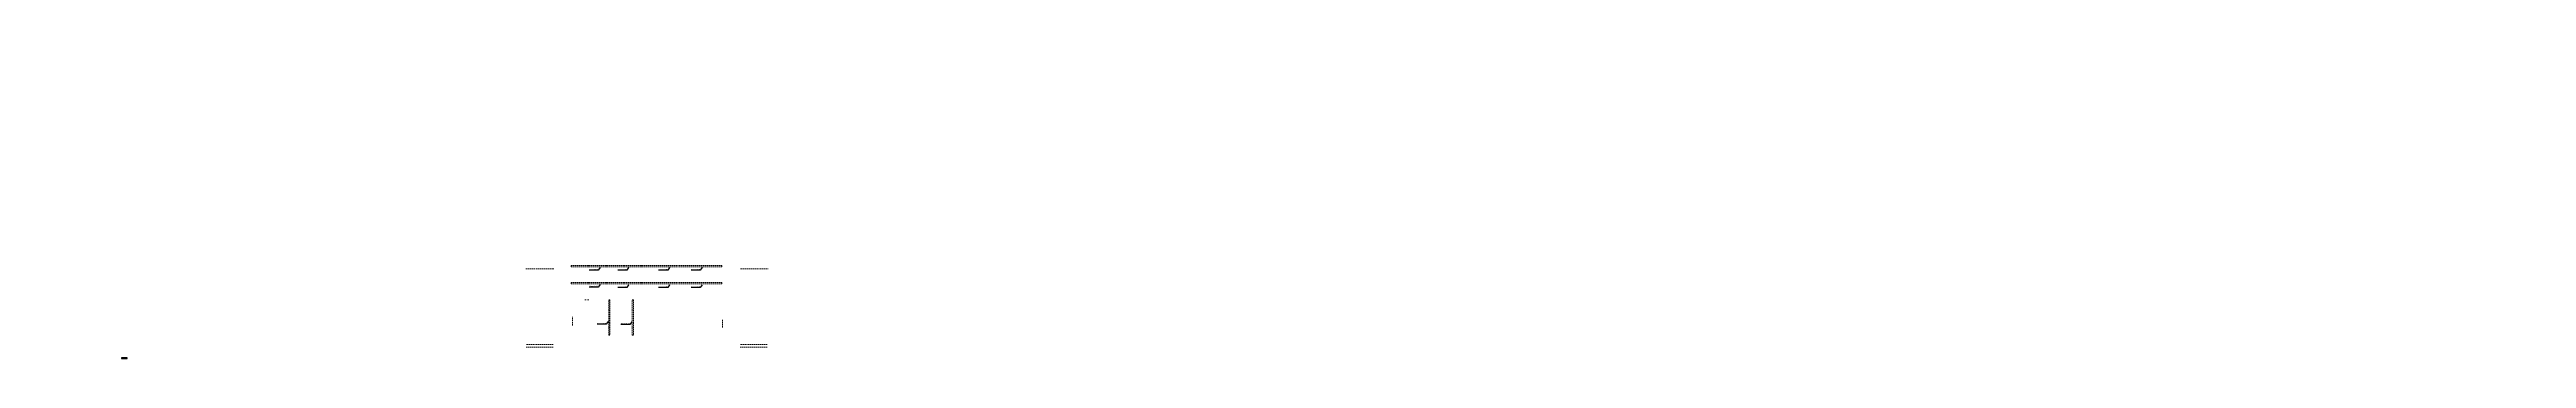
# Model space of a CAD drawing. Header units: millimetres. Extents: x -354900 to 8840672, y 0 to 292181.
# Drawn here: x 226825 to 794546, y 61516 to 132307 of the extents above; entities that cross this region are included whole.
import ezdxf
from ezdxf import colors
from ezdxf.entities.mleader import LeaderData, LeaderLine
from ezdxf.math import Vec2, Vec3

# ---------------------------------------------------------------- set-up
doc = ezdxf.new("R2010")
doc.units = ezdxf.units.MM
doc.header["$MEASUREMENT"] = 0
for name, pattern in [('ADSK_Скрыто', [6, 3, -3]), ('ADSK_Штрих_ш3 п1_5', [4.5, 3, -1.5]), ('DASHED', [19.05, 12.7, -6.35])]:
    doc.linetypes.add(name, pattern=pattern)
doc.layers.add('_Скрыто_', color=7, linetype='ADSK_Скрыто', lineweight=9)
doc.styles.add('ISOCPEUR_2', font='isocpeur.ttf', dxfattribs={"width": 0.9, "height": 300})

msp = doc.modelspace()

# ---------------------------------------------------------------- linework, layer by layer
at = {"layer": '_Скрыто_', "ltscale": 100}
msp.add_line((349549.6, 74965.7), (350474.6, 74965.7), dxfattribs=at)
at = {"layer": '_Скрыто_', "linetype": 'DASHED', "lineweight": 0, "ltscale": 25}
for points in [[(342379.6, 82086.1), (336004.6, 82086.1)], [(385229.6, 82086.1), (391519.6, 82086.1)], [(346719.8, 69075.7), (346719.6, 71075.7)], [(381099.7, 68607), (381099.6, 70355.7)]]:
    msp.add_lwpolyline(points, dxfattribs=at)
at = {"layer": '_Скрыто_', "color": 3, "linetype": 'ADSK_Штрих_ш3 п1_5', "lineweight": 13, "ltscale": 100}
for points in [[(346419.6, 82485.7), (380919.6, 82485.7), (380919.6, 82785.7), (346419.6, 82785.7)], [(346419.6, 78590.3), (380919.6, 78590.3), (380919.6, 78890.3), (346419.6, 78890.3)], [(354979.6, 66845.7), (354979.6, 74965.7), (355279.6, 74965.7), (355279.6, 66845.7)], [(360384.6, 66845.7), (360384.6, 74965.7), (360684.6, 74965.7), (360684.6, 66845.7)]]:
    msp.add_lwpolyline(points, close=True, dxfattribs=at)
for points in [[(342294.6, 64695.7), (336104.6, 64695.7)], [(336104.6, 64095.7), (342294.6, 64095.7)], [(391334.6, 64695.7), (385144.6, 64695.7)], [(385144.6, 64095.7), (391334.6, 64095.7)]]:
    msp.add_lwpolyline(points, dxfattribs=at)
at = {"layer": '_Скрыто_', "color": 4, "linetype": 'ByBlock', "lineweight": 30, "ltscale": 500}
msp.add_lwpolyline([(243345.6, 61515.7), (244655.6, 61515.7), (244655.6, 61655.7), (243345.6, 61655.7)], close=True, dxfattribs=at)

# ---------------------------------------------------------------- leaders
at = {"layer": '_Скрыто_', "linetype": 'ByBlock', "lineweight": 13, "ltscale": 100}
ml = msp.add_multileader_mtext('Standard', dxfattribs=at)
ml.set_content('Балка h600', color=256, style='ISOCPEUR_2')
ml.set_leader_properties()
ml.build(insert=Vec2(0, 0))
ml.multileader.update_dxf_attribs({"text_left_attachment_type": 6, "text_right_attachment_type": 6, "dogleg_length": 374, "arrow_head_size": 200})
ctx = ml.context
ctx.base_point, ctx.char_height, ctx.arrow_head_size, ctx.landing_gap_size, ctx.plane_origin = Vec3(350580, 81729.4), 250, 200, 20, Vec3(344169.7, 76641.4)
ctx.left_attachment, ctx.right_attachment = 6, 6
notes = []
notes.append((ctx, [(0, (1, 1, 0), (352569, 81729.4), (-1, 0), 374, [(0, [(353124.6, 82485.7)], 0, [])])]))
ctx.mtext.insert, ctx.mtext.width, ctx.mtext.flow_direction = Vec3(350600, 82029.4), 5515.858, 5
ml = msp.add_multileader_mtext('Standard', dxfattribs=at)
ml.set_content('Балка h600', color=256, style='ISOCPEUR_2')
ml.set_leader_properties()
ml.build(insert=Vec2(0, 0))
ml.multileader.update_dxf_attribs({"text_left_attachment_type": 6, "text_right_attachment_type": 6, "dogleg_length": 374, "arrow_head_size": 200})
ctx = ml.context
ctx.base_point, ctx.char_height, ctx.arrow_head_size, ctx.landing_gap_size, ctx.plane_origin = Vec3(357133.5, 81729.4), 250, 200, 20, Vec3(350723.2, 76641.4)
ctx.left_attachment, ctx.right_attachment = 6, 6
notes.append((ctx, [(0, (1, 1, 0), (359122.5, 81729.4), (-1, 0), 374, [(0, [(359678, 82485.7)], 0, [])])]))
ctx.mtext.insert, ctx.mtext.width, ctx.mtext.flow_direction = Vec3(357153.5, 82029.4), 5515.858, 5
ml = msp.add_multileader_mtext('Standard', dxfattribs=at)
ml.set_content('Балка h600', color=256, style='ISOCPEUR_2')
ml.set_leader_properties()
ml.build(insert=Vec2(0, 0))
ml.multileader.update_dxf_attribs({"text_left_attachment_type": 6, "text_right_attachment_type": 6, "dogleg_length": 374, "arrow_head_size": 200})
ctx = ml.context
ctx.base_point, ctx.char_height, ctx.arrow_head_size, ctx.landing_gap_size, ctx.plane_origin = Vec3(366518.5, 81729.4), 250, 200, 20, Vec3(360108.1, 76641.4)
ctx.left_attachment, ctx.right_attachment = 6, 6
notes.append((ctx, [(0, (1, 1, 0), (368507.5, 81729.4), (-1, 0), 374, [(0, [(369063, 82485.7)], 0, [])])]))
ctx.mtext.insert, ctx.mtext.width, ctx.mtext.flow_direction = Vec3(366538.5, 82029.4), 5515.858, 5
ml = msp.add_multileader_mtext('Standard', dxfattribs=at)
ml.set_content('Балка h600', color=256, style='ISOCPEUR_2')
ml.set_leader_properties()
ml.build(insert=Vec2(0, 0))
ml.multileader.update_dxf_attribs({"text_left_attachment_type": 6, "text_right_attachment_type": 6, "dogleg_length": 374, "arrow_head_size": 200})
ctx = ml.context
ctx.base_point, ctx.char_height, ctx.arrow_head_size, ctx.landing_gap_size, ctx.plane_origin = Vec3(373973.2, 81729.4), 250, 200, 20, Vec3(367562.9, 76641.4)
ctx.left_attachment, ctx.right_attachment = 6, 6
notes.append((ctx, [(0, (1, 1, 0), (375962.2, 81729.4), (-1, 0), 374, [(0, [(376517.7, 82485.7)], 0, [])])]))
ctx.mtext.insert, ctx.mtext.width, ctx.mtext.flow_direction = Vec3(373993.2, 82029.4), 5515.858, 5
ml = msp.add_multileader_mtext('Standard', dxfattribs=at)
ml.set_content('Балка h600', color=256, style='ISOCPEUR_2')
ml.set_leader_properties()
ml.build(insert=Vec2(0, 0))
ml.multileader.update_dxf_attribs({"text_left_attachment_type": 6, "text_right_attachment_type": 6, "dogleg_length": 374, "arrow_head_size": 200})
ctx = ml.context
ctx.base_point, ctx.char_height, ctx.arrow_head_size, ctx.landing_gap_size, ctx.plane_origin = Vec3(350580, 77874.6), 250, 200, 20, Vec3(344169.7, 72786.5)
ctx.left_attachment, ctx.right_attachment = 6, 6
notes.append((ctx, [(0, (1, 1, 0), (352569, 77874.6), (-1, 0), 374, [(0, [(353124.6, 78630.8)], 0, [])])]))
ctx.mtext.insert, ctx.mtext.width, ctx.mtext.flow_direction = Vec3(350600, 78174.6), 5515.858, 5
ml = msp.add_multileader_mtext('Standard', dxfattribs=at)
ml.set_content('Балка h600', color=256, style='ISOCPEUR_2')
ml.set_leader_properties()
ml.build(insert=Vec2(0, 0))
ml.multileader.update_dxf_attribs({"text_left_attachment_type": 6, "text_right_attachment_type": 6, "dogleg_length": 374, "arrow_head_size": 200})
ctx = ml.context
ctx.base_point, ctx.char_height, ctx.arrow_head_size, ctx.landing_gap_size, ctx.plane_origin = Vec3(357133.5, 77774.6), 250, 200, 20, Vec3(350723.2, 72686.5)
ctx.left_attachment, ctx.right_attachment = 6, 6
notes.append((ctx, [(0, (1, 1, 0), (359122.5, 77774.6), (-1, 0), 374, [(0, [(359678, 78530.8)], 0, [])])]))
ctx.mtext.insert, ctx.mtext.width, ctx.mtext.flow_direction = Vec3(357153.5, 78074.6), 5515.858, 5
ml = msp.add_multileader_mtext('Standard', dxfattribs=at)
ml.set_content('Балка h600', color=256, style='ISOCPEUR_2')
ml.set_leader_properties()
ml.build(insert=Vec2(0, 0))
ml.multileader.update_dxf_attribs({"text_left_attachment_type": 6, "text_right_attachment_type": 6, "dogleg_length": 374, "arrow_head_size": 200})
ctx = ml.context
ctx.base_point, ctx.char_height, ctx.arrow_head_size, ctx.landing_gap_size, ctx.plane_origin = Vec3(366518.5, 77774.6), 250, 200, 20, Vec3(360108.1, 72686.5)
ctx.left_attachment, ctx.right_attachment = 6, 6
notes.append((ctx, [(0, (1, 1, 0), (368507.5, 77774.6), (-1, 0), 374, [(0, [(369063, 78530.8)], 0, [])])]))
ctx.mtext.insert, ctx.mtext.width, ctx.mtext.flow_direction = Vec3(366538.5, 78074.6), 5515.858, 5
ml = msp.add_multileader_mtext('Standard', dxfattribs=at)
ml.set_content('Балка h600', color=256, style='ISOCPEUR_2')
ml.set_leader_properties()
ml.build(insert=Vec2(0, 0))
ml.multileader.update_dxf_attribs({"text_left_attachment_type": 6, "text_right_attachment_type": 6, "dogleg_length": 374, "arrow_head_size": 200})
ctx = ml.context
ctx.base_point, ctx.char_height, ctx.arrow_head_size, ctx.landing_gap_size, ctx.plane_origin = Vec3(373973.2, 77774.6), 250, 200, 20, Vec3(367562.9, 72686.5)
ctx.left_attachment, ctx.right_attachment = 6, 6
notes.append((ctx, [(0, (1, 1, 0), (375962.2, 77774.6), (-1, 0), 374, [(0, [(376517.7, 78530.8)], 0, [])])]))
ctx.mtext.insert, ctx.mtext.width, ctx.mtext.flow_direction = Vec3(373993.2, 78074.6), 5515.858, 5
ml = msp.add_multileader_mtext('Standard', dxfattribs=at)
ml.set_content('Балка h600', color=256, style='ISOCPEUR_2')
ml.set_leader_properties()
ml.build(insert=Vec2(0, 0))
ml.multileader.update_dxf_attribs({"text_left_attachment_type": 6, "text_right_attachment_type": 6, "dogleg_length": 374, "arrow_head_size": 200})
ctx = ml.context
ctx.base_point, ctx.char_height, ctx.arrow_head_size, ctx.landing_gap_size, ctx.plane_origin = Vec3(352435.1, 69352.9), 250, 200, 20, Vec3(346024.8, 64264.9)
ctx.left_attachment, ctx.right_attachment = 6, 6
notes.append((ctx, [(0, (1, 1, 0), (354424.1, 69352.9), (-1, 0), 374, [(0, [(354979.6, 70109.2)], 0, [])])]))
ctx.mtext.insert, ctx.mtext.width, ctx.mtext.flow_direction = Vec3(352455.1, 69652.9), 5515.858, 5
ml = msp.add_multileader_mtext('Standard', dxfattribs=at)
ml.set_content('Балка h600', color=256, style='ISOCPEUR_2')
ml.set_leader_properties()
ml.build(insert=Vec2(0, 0))
ml.multileader.update_dxf_attribs({"text_left_attachment_type": 6, "text_right_attachment_type": 6, "dogleg_length": 374, "arrow_head_size": 200})
ctx = ml.context
ctx.base_point, ctx.char_height, ctx.arrow_head_size, ctx.landing_gap_size, ctx.plane_origin = Vec3(357840.1, 69322.9), 250, 200, 20, Vec3(351429.8, 64234.9)
ctx.left_attachment, ctx.right_attachment = 6, 6
notes.append((ctx, [(0, (1, 1, 0), (359829.1, 69322.9), (-1, 0), 374, [(0, [(360384.6, 70079.1)], 0, [])])]))
ctx.mtext.insert, ctx.mtext.width, ctx.mtext.flow_direction = Vec3(357860.1, 69622.9), 5515.858, 5
for ctx, leaders in notes:
    for number, flags, end, landing, length, lines in leaders:
        leader = LeaderData()
        leader.index, (leader.has_last_leader_line, leader.has_dogleg_vector, leader.attachment_direction) = number, flags
        leader.last_leader_point, leader.dogleg_vector, leader.dogleg_length = Vec3(end), Vec3(landing), length
        for number, points, colour, breaks in lines:
            line = LeaderLine()
            line.index, line.vertices, line.color, line.breaks = number, Vec3.list(points), colors.encode_raw_color(colour), breaks
            leader.lines.append(line)
        ctx.leaders.append(leader)

doc.saveas('drawing.dxf')
